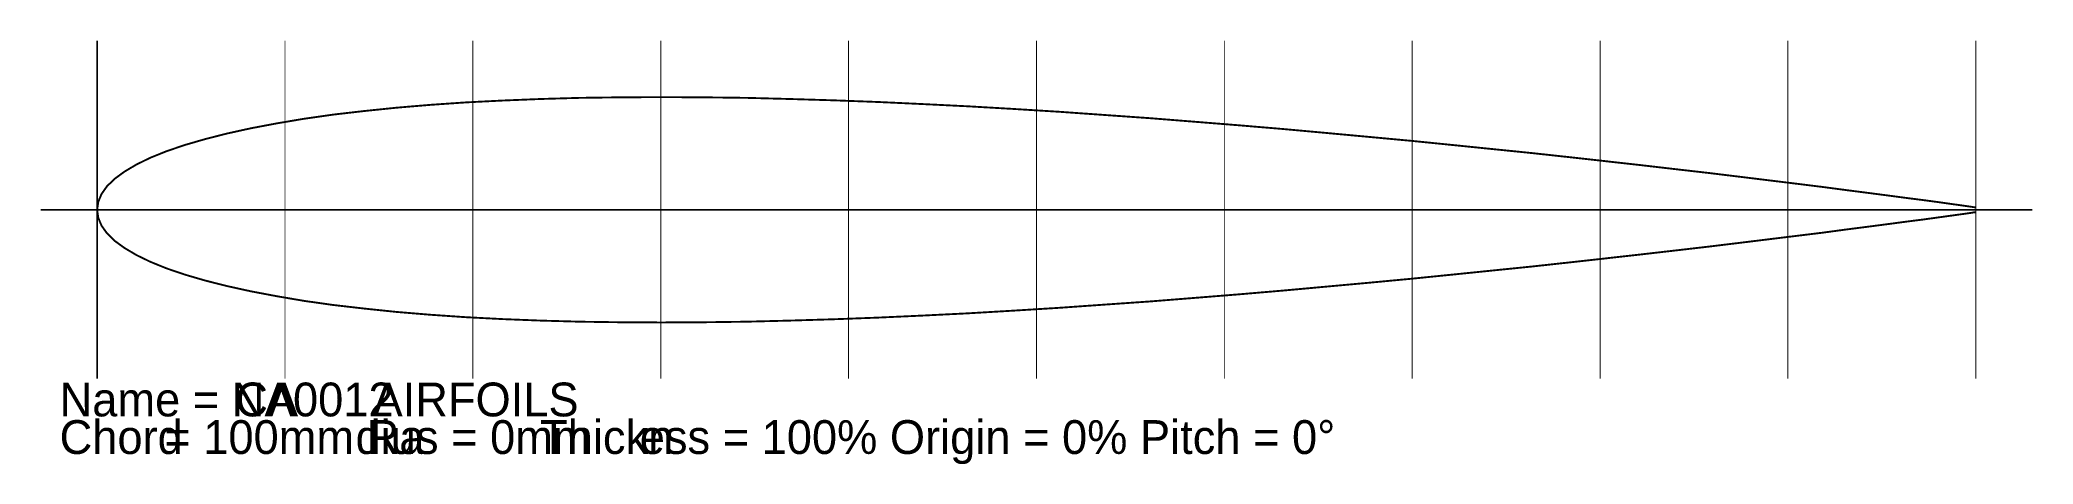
# Model space of a CAD drawing. Extents: x 0 to 4.18, y 0 to 0.89.
import ezdxf

# ---------------------------------------------------------------- set-up
doc = ezdxf.new("R2010")
doc.units = 0
doc.layers.get('0').update_dxf_attribs({"linetype": 'CONTINUOUS'})

msp = doc.modelspace()

# ---------------------------------------------------------------- linework, layer by layer
at = {"color": 0, "const_width": 0.00394}
for points in [[(0.1181, 0.1802), (0.1181, 0.8888)], [(0, 0.5345), (4.1732, 0.5345)]]:
    msp.add_lwpolyline(points, dxfattribs=at)
at = {"color": 94, "const_width": 0.00197}
for points in [[(0.5118, 0.1802), (0.5118, 0.8888)], [(0.9055, 0.1802), (0.9055, 0.8888)], [(1.2992, 0.1802), (1.2992, 0.8888)], [(1.6929, 0.1802), (1.6929, 0.8888)], [(2.0866, 0.1802), (2.0866, 0.8888)], [(2.4803, 0.1802), (2.4803, 0.8888)], [(2.874, 0.1802), (2.874, 0.8888)], [(3.2677, 0.1802), (3.2677, 0.8888)], [(3.6614, 0.1802), (3.6614, 0.8888)], [(4.0551, 0.1802), (4.0551, 0.8888)]]:
    msp.add_lwpolyline(points, dxfattribs=at)
at = {"color": 1, "const_width": 0.00394}
msp.add_lwpolyline([(4.0551, 0.5396), (4.0527, 0.5396), (4.0461, 0.5408), (4.0347, 0.5424), (4.0185, 0.5447), (3.998, 0.5475), (3.9728, 0.5511), (3.9437, 0.555), (3.9098, 0.5593), (3.8716, 0.5644), (3.8295, 0.5699), (3.7835, 0.5758), (3.7331, 0.5825), (3.6791, 0.5892), (3.6212, 0.5963), (3.5602, 0.6038), (3.4953, 0.6117), (3.4272, 0.6195), (3.3559, 0.6278), (3.2819, 0.6361), (3.2047, 0.6447), (3.1252, 0.6534), (3.0433, 0.6617), (2.959, 0.6703), (2.8728, 0.679), (2.7847, 0.6872), (2.6949, 0.6955), (2.6039, 0.7038), (2.5114, 0.7116), (2.4181, 0.7191), (2.324, 0.7266), (2.2291, 0.7333), (2.1343, 0.74), (2.039, 0.7459), (1.9441, 0.7514), (1.8492, 0.7561), (1.7551, 0.7605), (1.6618, 0.764), (1.5693, 0.7668), (1.4784, 0.7692), (1.3886, 0.7703), (1.3004, 0.7707), (1.2142, 0.7703), (1.1299, 0.7692), (1.048, 0.7668), (0.9685, 0.7636), (0.8913, 0.7597), (0.8173, 0.7546), (0.746, 0.7486), (0.678, 0.7416), (0.613, 0.7341), (0.552, 0.7254), (0.4941, 0.7156), (0.4402, 0.7054), (0.3898, 0.6943), (0.3437, 0.6825), (0.3016, 0.6703), (0.2634, 0.6573), (0.2295, 0.6436), (0.2004, 0.6294), (0.1752, 0.6144), (0.1547, 0.5994), (0.1386, 0.5837), (0.1272, 0.5675), (0.1205, 0.5514), (0.1181, 0.5345), (0.1205, 0.5176), (0.1272, 0.5014), (0.1386, 0.4853), (0.1547, 0.4695), (0.1752, 0.4546), (0.2004, 0.4396), (0.2295, 0.4255), (0.2634, 0.4117), (0.3016, 0.3987), (0.3437, 0.3864), (0.3898, 0.3747), (0.4402, 0.3636), (0.4941, 0.3534), (0.552, 0.3435), (0.613, 0.3349), (0.678, 0.3274), (0.746, 0.3203), (0.8173, 0.3144), (0.8913, 0.3093), (0.9685, 0.3053), (1.048, 0.3022), (1.1299, 0.2999), (1.2142, 0.2987), (1.3004, 0.2983), (1.3886, 0.2987), (1.4784, 0.2999), (1.5693, 0.3022), (1.6618, 0.305), (1.7551, 0.3085), (1.8492, 0.3128), (1.9441, 0.3175), (2.039, 0.3231), (2.1343, 0.329), (2.2291, 0.3357), (2.324, 0.3423), (2.4181, 0.3498), (2.5114, 0.3573), (2.6039, 0.3652), (2.6949, 0.3735), (2.7847, 0.3817), (2.8728, 0.39), (2.959, 0.3987), (3.0433, 0.4073), (3.1252, 0.4156), (3.2047, 0.4243), (3.2819, 0.4329), (3.3559, 0.4412), (3.4272, 0.4494), (3.4953, 0.4573), (3.5602, 0.4652), (3.6212, 0.4727), (3.6791, 0.4798), (3.7331, 0.4864), (3.7835, 0.4932), (3.8295, 0.4991), (3.8716, 0.5046), (3.9098, 0.5097), (3.9437, 0.514), (3.9728, 0.518), (3.998, 0.5215), (4.0185, 0.5243), (4.0347, 0.5266), (4.0461, 0.5282), (4.0527, 0.5294), (4.0551, 0.5294)], dxfattribs=at)
at = {"color": 5, "const_width": 0.00394}
msp.add_lwpolyline([(0.1181, 0.5345), (4.0551, 0.5345)], dxfattribs=at)

# ---------------------------------------------------------------- texts
at = {"color": 177}
for s, height, p in [('Name = NA', 0.07087, (0.0394, 0.1014)), ('CA', 0.07087, (0.4076, 0.1014)), (' 0012 ', 0.07087, (0.5022, 0.1014)), ('AIRFOILS', 0.07087, (0.6952, 0.1014)), ('Chord', 0.07087, (0.0394, 0.0226)), (' = 100mm Ra', 0.070866, (0.2325, 0.0226)), ('dius = 0mm', 0.07087, (0.6597, 0.0226)), ('Thickn', 0.07087, (1.0463, 0.0226)), ('ess = 100% Origin = 0% Pitch = 0°', 0.070866, (1.2552, 0.0226))]:
    msp.add_text(s, height=height, dxfattribs=at).set_placement(p)

doc.saveas('drawing.dxf')
